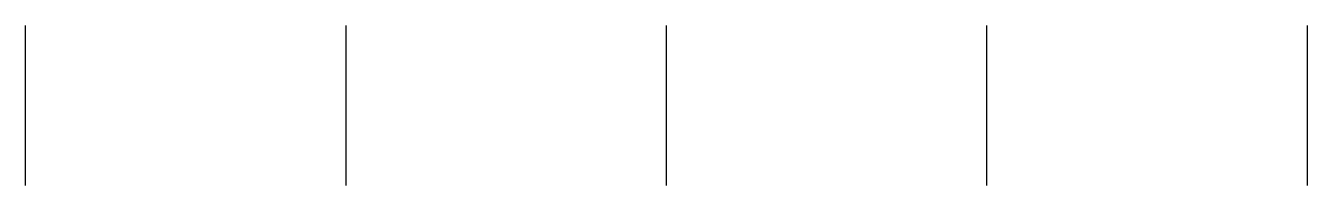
# Model space of a CAD drawing. Header units: metres. Extents: x 0 to 800, y 0 to 100.
import ezdxf

# ---------------------------------------------------------------- set-up
doc = ezdxf.new("R2010")
doc.units = ezdxf.units.M

msp = doc.modelspace()

# ---------------------------------------------------------------- linework, layer by layer
for p, q in [((0, 0), (0, 100)), ((200, 0), (200, 100)), ((400, 0), (400, 100)), ((600, 0), (600, 100)), ((800, 0), (800, 100))]:
    msp.add_line(p, q)

doc.saveas('drawing.dxf')
